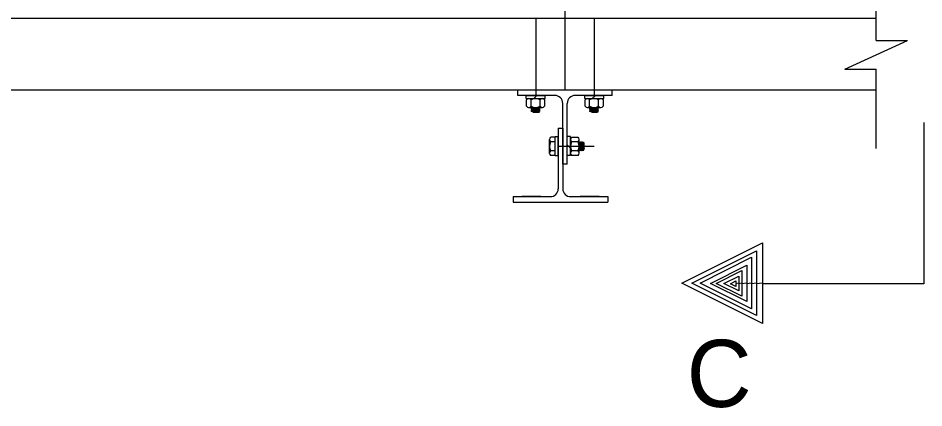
# Model space of a CAD drawing. Extents: x 0 to 2.83, y -0.03 to 1.83.
# Drawn here: x 2.3198 to 2.4952, y 1.159 to 1.2346 of the extents above; entities that cross this region are included whole.
import ezdxf

# ---------------------------------------------------------------- set-up
doc = ezdxf.new("R2010")
doc.units = 0
for name, color, linetype in [('52', 7, 'Continuous'), ('55', 7, 'Continuous'), ('57', 7, 'Continuous')]:
    doc.layers.add(name, color=color, linetype=linetype)

msp = doc.modelspace()

# ---------------------------------------------------------------- linework, layer by layer
at = {"layer": '52'}
for p, q in [((2.058275, 1.23455), (2.4859750000000003, 1.23455)), ((2.4200833333333334, 1.23455), (2.4200833333333334, 1.2195666666666667)), ((2.4314083333333336, 1.23455), (2.4314083333333336, 1.2195666666666667)), ((2.058275, 1.2206583333333334), (2.4859750000000003, 1.2206583333333334)), ((2.4166000000000003, 1.2195666666666667), (2.4166000000000003, 1.2206583333333334)), ((2.4237833333333336, 1.2195666666666667), (2.4166000000000003, 1.2195666666666667)), ((2.418241666666667, 1.2195666666666667), (2.4219250000000003, 1.2195666666666667)), ((2.418241666666667, 1.21895), (2.418241666666667, 1.2195666666666667)), ((2.418241666666667, 1.21895), (2.4219250000000003, 1.21895)), ((2.4182833333333336, 1.21895), (2.4217833333333334, 1.21895)), ((2.4196833333333334, 1.21895), (2.420291666666667, 1.2195666666666667)), ((2.4200833333333334, 1.2195666666666667), (2.4200833333333334, 1.2195666666666667)), ((2.4200833333333334, 1.21895), (2.4200833333333334, 1.21895)), ((2.4219250000000003, 1.21895), (2.4219250000000003, 1.2195666666666667)), ((2.4348916666666667, 1.2195666666666667), (2.4277083333333334, 1.2195666666666667)), ((2.4295666666666667, 1.2195666666666667), (2.43325, 1.2195666666666667)), ((2.4295666666666667, 1.21895), (2.4295666666666667, 1.2195666666666667)), ((2.4295666666666667, 1.21895), (2.43325, 1.21895)), ((2.4296083333333334, 1.21895), (2.4331083333333337, 1.21895)), ((2.4310083333333337, 1.21895), (2.4316166666666668, 1.2195666666666667)), ((2.4314083333333336, 1.2195666666666667), (2.4314083333333336, 1.2195666666666667)), ((2.4314083333333336, 1.21895), (2.4314083333333336, 1.21895)), ((2.43325, 1.21895), (2.43325, 1.2195666666666667)), ((2.4348916666666667, 1.2195666666666667), (2.4348916666666667, 1.2206583333333334)), ((2.4182833333333336, 1.2174833333333335), (2.4182833333333336, 1.2187333333333334)), ((2.418675, 1.2172666666666667), (2.4213500000000003, 1.2172666666666667)), ((2.4191583333333333, 1.2174833333333335), (2.4191583333333333, 1.2187333333333334)), ((2.419375, 1.2170666666666667), (2.4191583333333333, 1.2171666666666667)), ((2.419166666666667, 1.2171666666666667), (2.419341666666667, 1.2172666666666667)), ((2.419166666666667, 1.2171666666666667), (2.4209, 1.2172583333333333)), ((2.4207, 1.2171333333333334), (2.4209, 1.2172583333333333)), ((2.4209083333333337, 1.2174833333333335), (2.4209083333333337, 1.2187333333333334)), ((2.4217833333333334, 1.2187166666666667), (2.4217833333333334, 1.2175)), ((2.4253083333333336, 1.2062833333333334), (2.4253083333333336, 1.2180416666666667)), ((2.4261833333333334, 1.2062833333333334), (2.4261833333333334, 1.2180416666666667)), ((2.4296083333333334, 1.2174833333333335), (2.4296083333333334, 1.2187333333333334)), ((2.43, 1.2172666666666667), (2.432675, 1.2172666666666667)), ((2.4304833333333336, 1.2174833333333335), (2.4304833333333336, 1.2187333333333334)), ((2.4307000000000003, 1.2170666666666667), (2.4304833333333336, 1.2171666666666667)), ((2.4304916666666667, 1.2171666666666667), (2.4306666666666668, 1.2172666666666667)), ((2.4304916666666667, 1.2171666666666667), (2.4322250000000003, 1.2172583333333333)), ((2.4320250000000003, 1.2171333333333334), (2.4322250000000003, 1.2172583333333333)), ((2.4322333333333335, 1.2174833333333335), (2.4322333333333335, 1.2187333333333334)), ((2.4331083333333337, 1.2187166666666667), (2.4331083333333337, 1.2175)), ((2.419375, 1.21685), (2.4191583333333333, 1.21695)), ((2.419166666666667, 1.21695), (2.419375, 1.2170666666666667)), ((2.419166666666667, 1.21695), (2.4209, 1.2170333333333334)), ((2.419166666666667, 1.216725), (2.419375, 1.21685)), ((2.419166666666667, 1.216725), (2.4209, 1.2168166666666667)), ((2.4193833333333337, 1.2166333333333335), (2.419166666666667, 1.2167333333333334)), ((2.419175, 1.2165083333333333), (2.4193833333333337, 1.2166333333333335)), ((2.419175, 1.2165083333333333), (2.4209, 1.2166000000000001)), ((2.4196, 1.2163083333333333), (2.419175, 1.2165083333333333)), ((2.419375, 1.2170666666666667), (2.420691666666667, 1.2171333333333334)), ((2.419375, 1.21685), (2.420691666666667, 1.2169166666666666)), ((2.4193833333333337, 1.2166333333333335), (2.420691666666667, 1.2167000000000001)), ((2.4196, 1.2163083333333333), (2.42065, 1.2163083333333333)), ((2.4200666666666666, 1.21645), (2.4207, 1.2164833333333334)), ((2.42065, 1.2163083333333333), (2.4208333333333334, 1.2164166666666667)), ((2.4209, 1.2170333333333334), (2.420691666666667, 1.2171416666666668)), ((2.4209, 1.2168166666666667), (2.420691666666667, 1.216925)), ((2.4209, 1.2166000000000001), (2.420691666666667, 1.2167083333333333)), ((2.4207, 1.2169166666666666), (2.4209, 1.2170333333333334)), ((2.4207, 1.2167000000000001), (2.4209, 1.2168166666666667)), ((2.4207, 1.2164833333333334), (2.4209, 1.2166000000000001)), ((2.4208333333333334, 1.2164166666666667), (2.4207, 1.2164833333333334)), ((2.4307000000000003, 1.21685), (2.4304833333333336, 1.21695)), ((2.4304916666666667, 1.21695), (2.4307000000000003, 1.2170666666666667)), ((2.4304916666666667, 1.21695), (2.4322250000000003, 1.2170333333333334)), ((2.4304916666666667, 1.216725), (2.4307000000000003, 1.21685)), ((2.4304916666666667, 1.216725), (2.4322250000000003, 1.2168166666666667)), ((2.4307083333333335, 1.2166333333333335), (2.4304916666666667, 1.2167333333333334)), ((2.4305000000000003, 1.2165083333333333), (2.4307083333333335, 1.2166333333333335)), ((2.4305000000000003, 1.2165083333333333), (2.4322250000000003, 1.2166000000000001)), ((2.4309250000000002, 1.2163083333333333), (2.4305000000000003, 1.2165083333333333)), ((2.4307000000000003, 1.2170666666666667), (2.4320166666666667, 1.2171333333333334)), ((2.4307000000000003, 1.21685), (2.4320166666666667, 1.2169166666666666)), ((2.4307083333333335, 1.2166333333333335), (2.4320166666666667, 1.2167000000000001)), ((2.4309250000000002, 1.2163083333333333), (2.431975, 1.2163083333333333)), ((2.431391666666667, 1.21645), (2.4320250000000003, 1.2164833333333334)), ((2.431975, 1.2163083333333333), (2.4321583333333336, 1.2164166666666667)), ((2.4322250000000003, 1.2170333333333334), (2.4320166666666667, 1.2171416666666668)), ((2.4322250000000003, 1.2168166666666667), (2.4320166666666667, 1.216925)), ((2.4322250000000003, 1.2166000000000001), (2.4320166666666667, 1.2167083333333333)), ((2.4320250000000003, 1.2169166666666666), (2.4322250000000003, 1.2170333333333334)), ((2.4320250000000003, 1.2167000000000001), (2.4322250000000003, 1.2168166666666667)), ((2.4320250000000003, 1.2164833333333334), (2.4322250000000003, 1.2166000000000001)), ((2.4321583333333336, 1.2164166666666667), (2.4320250000000003, 1.2164833333333334)), ((2.4244333333333334, 1.2132500000000002), (2.4244333333333334, 1.2014916666666666)), ((2.4244333333333334, 1.2132500000000002), (2.4253083333333336, 1.2132500000000002)), ((2.4253083333333336, 1.2132500000000002), (2.4253083333333336, 1.2014916666666666)), ((2.4227333333333334, 1.208325), (2.4227333333333334, 1.21105)), ((2.4238166666666667, 1.2105916666666667), (2.42295, 1.2105916666666667)), ((2.4238166666666667, 1.2114666666666667), (2.422966666666667, 1.2114666666666667)), ((2.4238166666666667, 1.2079250000000001), (2.4238166666666667, 1.2116083333333334)), ((2.4238166666666667, 1.2116083333333334), (2.4244333333333334, 1.2116083333333334)), ((2.4238166666666667, 1.2079666666666666), (2.4238166666666667, 1.2114666666666667)), ((2.4244333333333334, 1.2079250000000001), (2.4244333333333334, 1.2116083333333334)), ((2.4261833333333334, 1.2079250000000001), (2.4261833333333334, 1.2116083333333334)), ((2.4268, 1.2116083333333334), (2.4261833333333334, 1.2116083333333334)), ((2.4268, 1.2079250000000001), (2.4268, 1.2116083333333334)), ((2.4268, 1.2079666666666666), (2.4268, 1.2114666666666667)), ((2.4282666666666666, 1.2105916666666667), (2.427016666666667, 1.2105916666666667)), ((2.4270333333333336, 1.2114666666666667), (2.4282500000000002, 1.2114666666666667)), ((2.4284833333333333, 1.2083583333333334), (2.4284833333333333, 1.2110333333333334)), ((2.4285833333333335, 1.20885), (2.428491666666667, 1.2105833333333333)), ((2.4286166666666666, 1.2103833333333334), (2.428491666666667, 1.2105833333333333)), ((2.428716666666667, 1.2105833333333333), (2.4286083333333335, 1.210375)), ((2.4286833333333333, 1.2090583333333333), (2.4286166666666666, 1.210375)), ((2.4288000000000003, 1.20885), (2.428716666666667, 1.2105833333333333)), ((2.4288333333333334, 1.2103833333333334), (2.428716666666667, 1.2105833333333333)), ((2.4289333333333336, 1.2105833333333333), (2.4288250000000002, 1.210375)), ((2.4289, 1.2090583333333333), (2.4288333333333334, 1.210375)), ((2.429025, 1.20885), (2.4289333333333336, 1.2105833333333333)), ((2.42905, 1.2103833333333334), (2.4289333333333336, 1.2105833333333333)), ((2.42915, 1.2105833333333333), (2.429041666666667, 1.210375)), ((2.429116666666667, 1.2090666666666667), (2.42905, 1.210375)), ((2.429241666666667, 1.2088583333333334), (2.42915, 1.2105833333333333)), ((2.429266666666667, 1.2103833333333334), (2.42915, 1.2105833333333333)), ((2.4293333333333336, 1.2105166666666667), (2.429266666666667, 1.2103833333333334)), ((2.4293, 1.20975), (2.429266666666667, 1.2103833333333334)), ((2.429441666666667, 1.2103333333333335), (2.4293333333333336, 1.2105166666666667)), ((2.429441666666667, 1.2092833333333335), (2.429441666666667, 1.2103333333333335)), ((2.4238166666666667, 1.2088416666666668), (2.42295, 1.2088416666666668)), ((2.4238166666666667, 1.2097666666666667), (2.4238166666666667, 1.2097666666666667)), ((2.4244333333333334, 1.2097666666666667), (2.4244333333333334, 1.2097666666666667)), ((2.4244333333333334, 1.2097666666666667), (2.431375, 1.2097666666666667)), ((2.4268, 1.2093666666666667), (2.4261833333333334, 1.209975)), ((2.4261833333333334, 1.2097666666666667), (2.4261833333333334, 1.2097666666666667)), ((2.4268, 1.2097666666666667), (2.4268, 1.2097666666666667)), ((2.4282666666666666, 1.2088416666666668), (2.427016666666667, 1.2088416666666668)), ((2.4285833333333335, 1.20885), (2.4284833333333333, 1.209025)), ((2.4286833333333333, 1.2090583333333333), (2.4285833333333335, 1.2088416666666668)), ((2.4288000000000003, 1.20885), (2.4286833333333333, 1.2090583333333333)), ((2.4289, 1.2090583333333333), (2.4288000000000003, 1.2088416666666668)), ((2.429025, 1.20885), (2.4289, 1.2090583333333333)), ((2.429116666666667, 1.2090666666666667), (2.4290166666666666, 1.20885)), ((2.429241666666667, 1.2088583333333334), (2.429116666666667, 1.2090666666666667)), ((2.429441666666667, 1.2092833333333335), (2.429241666666667, 1.2088583333333334)), ((2.4238166666666667, 1.2079666666666666), (2.42295, 1.2079666666666666)), ((2.4238166666666667, 1.2079250000000001), (2.4244333333333334, 1.2079250000000001)), ((2.4268, 1.2079250000000001), (2.4261833333333334, 1.2079250000000001)), ((2.4282666666666666, 1.2079666666666666), (2.427016666666667, 1.2079666666666666)), ((2.4261833333333334, 1.2062833333333334), (2.4253083333333336, 1.2062833333333334)), ((2.415725, 1.1999666666666666), (2.415725, 1.1988750000000001)), ((2.415725, 1.1999666666666666), (2.4229083333333334, 1.1999666666666666)), ((2.42105, 1.1999666666666666), (2.4173666666666667, 1.1999666666666666)), ((2.4192083333333336, 1.1999666666666666), (2.4192083333333336, 1.1999666666666666)), ((2.4268333333333336, 1.1999666666666666), (2.434016666666667, 1.1999666666666666)), ((2.432375, 1.1999666666666666), (2.428691666666667, 1.1999666666666666)), ((2.4305333333333334, 1.1999666666666666), (2.4305333333333334, 1.1999666666666666)), ((2.434016666666667, 1.1999666666666666), (2.434016666666667, 1.1988750000000001)), ((2.415725, 1.1988750000000001), (2.434016666666667, 1.1988750000000001))]:
    msp.add_line(p, q, dxfattribs=at)
for centre, radius, start, end in [((2.41872013889107, 1.2184075452688914), 0.0005420704237837092, 36.80441388888889, 143.1955861111111), ((2.4200312500000836, 1.217068210510913), 0.0018810745082244301, 62.20773611111112, 117.7922638888889), ((2.4213423611090965, 1.2184075452688914), 0.0005420704237837092, 36.80441388888889, 143.1955861111111), ((2.4237843750000003, 1.2180427083333334), 0.0015239583333333333, 0, 90), ((2.4277072916666667, 1.2180427083333334), 0.0015239583333333333, 90, 180), ((2.43004513889107, 1.2184075452688914), 0.0005420704237837092, 36.80441388888889, 143.1955861111111), ((2.4313562500000834, 1.217068210510913), 0.0018810745082244301, 62.20773611111112, 117.7922638888889), ((2.4326673611090968, 1.2184075452688914), 0.0005420704237837092, 36.80441388888889, 143.1955861111111), ((2.41872013889107, 1.217804833347259), 0.0005395124249892746, 216.43978611111112, 323.56021111111113), ((2.4200312500000836, 1.2191484561826338), 0.0018810745082244414, 242.20773611111113, 297.7922638888889), ((2.4213423611090965, 1.2178097489028066), 0.0005424465693406053, 216.85748055555555, 323.1425194444445), ((2.43004513889107, 1.217804833347259), 0.0005395124249892746, 216.43978611111112, 323.56021111111113), ((2.4313562500000834, 1.2191484561826338), 0.0018810745082244414, 242.20773611111113, 297.7922638888889), ((2.4326673611090968, 1.2178097489028066), 0.0005424465693406053, 216.85748055555555, 323.1425194444445), ((2.423274930835187, 1.21102569444243), 0.0005417650311381674, 126.76122777777778, 233.238775), ((2.424614775615012, 1.2097145833334169), 0.00188107450822443, 152.2077361111111, 207.7922638888889), ((2.427342454731109, 1.21102569444243), 0.0005420704237837092, 126.80441388888889, 233.1955861111111), ((2.428681789489087, 1.2097145833334169), 0.00188107450822443, 152.2077361111111, 207.7922638888889), ((2.4279402510971932, 1.21102569444243), 0.0005424465693406053, 306.8574805555556, 53.142519444444474), ((2.4266015438173665, 1.2097145833334169), 0.0018810745082244416, 332.2077361111111, 27.792263888888897), ((2.423262152779652, 1.2084034722244033), 0.0005342156936580195, 125.66322222222223, 234.3367777777778), ((2.423275440857034, 1.2084034722244033), 0.0005420704237837092, 126.80441388888889, 233.1955861111111), ((2.427342454731109, 1.2084034722244033), 0.0005420704237837092, 126.80441388888889, 233.1955861111111), ((2.4279451666527407, 1.2084034722244033), 0.0005395124249892746, 306.4397861111111, 53.56021111111113), ((2.422909375, 1.2014906250000004), 0.0015239583333333333, 270, 0), ((2.426832291666667, 1.2014906250000004), 0.0015239583333333333, 180, 270)]:
    msp.add_arc(centre, radius, start, end, dxfattribs=at)
at = {"layer": '55'}
for p, q in [((2.4257500000000003, 1.2206583333333334), (2.4257500000000003, 1.3040083333333334)), ((2.4859750000000003, 1.2302250000000001), (2.4859750000000003, 1.2433)), ((2.4799083333333334, 1.22465), (2.4920416666666667, 1.2302250000000001)), ((2.4859750000000003, 1.2302250000000001), (2.4920416666666667, 1.2302250000000001)), ((2.4799083333333334, 1.22465), (2.4859750000000003, 1.22465)), ((2.4859750000000003, 1.209325), (2.4859750000000003, 1.22465))]:
    msp.add_line(p, q, dxfattribs=at)
msp.add_lwpolyline([(2.495225, 1.21435), (2.495225, 1.1831), (2.463975, 1.1831), (2.463975, 1.175375), (2.44835, 1.1831833333333335), (2.463975, 1.191), (2.463975, 1.1832166666666668), (2.4628083333333333, 1.1831), (2.4628083333333333, 1.1769583333333333), (2.4503083333333335, 1.1832083333333334), (2.4628083333333333, 1.1894583333333333), (2.4628083333333333, 1.1832166666666668), (2.461875, 1.1831), (2.461875, 1.178225), (2.4518750000000002, 1.183225), (2.461875, 1.188225), (2.461875, 1.1832166666666668), (2.460941666666667, 1.1831), (2.460941666666667, 1.1796416666666667), (2.4539, 1.1831666666666667), (2.460941666666667, 1.1866833333333333), (2.460941666666667, 1.1832166666666668), (2.459966666666667, 1.1831), (2.459966666666667, 1.1806666666666668), (2.4550083333333332, 1.1831583333333333), (2.459966666666667, 1.1856333333333333), (2.459966666666667, 1.1832166666666668), (2.4594, 1.1831), (2.4594, 1.1817), (2.4565083333333333, 1.1831416666666668), (2.4594, 1.1845833333333333), (2.4594, 1.1832166666666668), (2.458841666666667, 1.1831), (2.458841666666667, 1.1825750000000002), (2.4577666666666667, 1.1831083333333334), (2.458841666666667, 1.18365), (2.458841666666667, 1.1832166666666668)], dxfattribs=at)

# ---------------------------------------------------------------- texts
at = {"layer": '57'}
msp.add_text('C', height=0.013000000000000001, dxfattribs=at).set_placement((2.4493083333333336, 1.1592333333333333))

doc.saveas('drawing.dxf')
